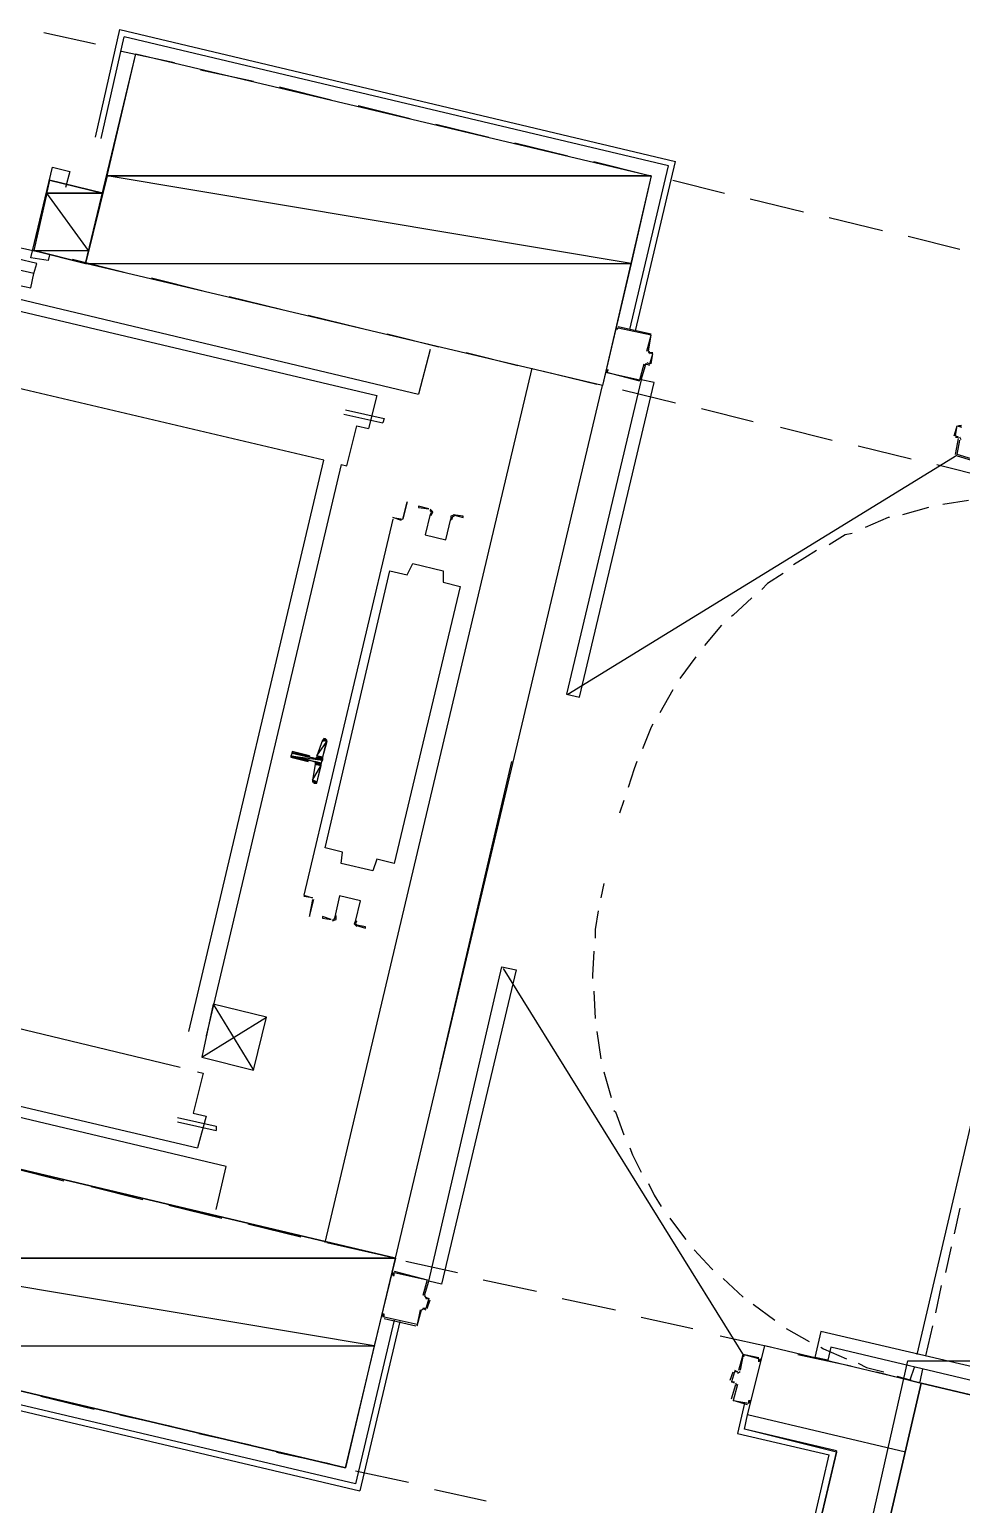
# Model space of a CAD drawing. Header units: feet. Extents: x -84 to 198, y -22 to 181.
# Drawn here: x 73.57 to 82.23, y 48.74 to 62.44 of the extents above; entities that cross this region are included whole.
import ezdxf

# ---------------------------------------------------------------- set-up
doc = ezdxf.new("R2010")
doc.units = ezdxf.units.FT
for name, color, linetype in [('A-AREA-COMUN', 252, 'CONTINUOUS'), ('A-LINEA', 7, 'CONTINUOUS'), ('A-LINEA-FINA', 9, 'CONTINUOUS'), ('A-MURO-CONCRETO', 8, 'CONTINUOUS')]:
    doc.layers.add(name, color=color, linetype=linetype)

msp = doc.modelspace()

# ---------------------------------------------------------------- linework, layer by layer
at = {"layer": 'A-AREA-COMUN'}
msp.add_lwpolyline([(58.368, 44.7644), (67.44, 42.5244), (67.648, 42.6844), (68.64, 42.6844), (74.272, 41.3156), (74.528, 42.3644), (74.848, 42.4356), (75.36, 44.64), (78.752, 43.84), (79.6, 43.9289), (80.56, 48.0533), (81.28, 48.0889), (81.728, 50.08), (82.88, 50.08)], dxfattribs=at)
at = {"layer": 'A-LINEA'}
for p, q in [((73.7067, 62.4178), (74.1867, 62.3111)), ((74.1867, 61.4444), (74.4133, 62.4444)), ((74.24, 61.4311), (74.4533, 62.3778)), ((74.4133, 62.4444), (79.5733, 61.2178)), ((79.5067, 61.1778), (74.4533, 62.3778)), ((74.4267, 62.2444), (74.92, 62.1378)), ((75.16, 62.0711), (75.6533, 61.9644)), ((75.8933, 61.9111), (76.3733, 61.7911)), ((76.6267, 61.7378), (77.1067, 61.6178)), ((77.3467, 61.5644), (77.84, 61.4444)), ((78.08, 61.3911), (78.5733, 61.2711)), ((73.64, 60.2711), (70.1067, 61.1111)), ((78.8133, 61.2178), (79.2933, 61.0978)), ((79.1467, 59.6578), (79.5067, 61.1778)), ((79.2, 59.6444), (79.5733, 61.2178)), ((73.6133, 60.1778), (70.08, 61.0044)), ((73.76, 61.0444), (73.6133, 60.3911)), ((79.5467, 61.0444), (80.0267, 60.9244)), ((69.28, 60.9378), (77.1867, 59.0578)), ((80.2667, 60.8711), (80.76, 60.7511)), ((69.8133, 60.6978), (76.8, 59.0444)), ((81, 60.6978), (81.4933, 60.5778)), ((73.24, 60.4711), (73.7333, 60.3644)), ((81.7333, 60.5244), (82.2133, 60.4044)), ((73.9733, 60.3111), (74.4533, 60.1911)), ((74.7067, 60.1378), (75.1867, 60.0178)), ((75.4267, 59.9644), (75.92, 59.8444)), ((76.16, 59.7911), (76.6533, 59.6711)), ((76.8933, 59.6178), (77.3733, 59.4978)), ((79.04, 59.6844), (79.3467, 59.6178)), ((79.04, 59.6711), (79.04, 59.6711)), ((77.2933, 59.4711), (77.1867, 59.0578)), ((79.3333, 59.4578), (79.3333, 59.4578)), ((77.6267, 59.4444), (78.1067, 59.3244)), ((79.3046, 59.3372), (79.2805, 59.3224)), ((79.3333, 59.3244), (79.2933, 59.3378)), ((79.32, 59.4444), (79.36, 59.4444)), ((79.3205, 59.4557), (79.3354, 59.4316)), ((79.3333, 59.3378), (79.3333, 59.3378)), ((76.32, 51.1778), (78.24, 59.2978)), ((78.3467, 59.2711), (78.84, 59.1511)), ((79.24, 59.1911), (79.24, 59.1911)), ((76.3067, 58.4444), (73.3067, 59.1511)), ((76.9733, 51.0311), (78.8933, 59.1378)), ((79.08, 59.0978), (79.5733, 58.9778)), ((76.8, 59.0444), (76.72, 58.7378)), ((79.8133, 58.9244), (80.2933, 58.8044)), ((76.4933, 58.8711), (76.8533, 58.7911)), ((82.2267, 58.7778), (82.2267, 58.7778)), ((80.5467, 58.7511), (81.0267, 58.6311)), ((82.1733, 58.6711), (82.1733, 58.6711)), ((82.1733, 58.6578), (82.2, 58.6578)), ((82.2267, 58.7644), (82.2, 58.7644)), ((82.2261, 58.6332), (82.2113, 58.6572)), ((81.2667, 58.5778), (81.76, 58.4578)), ((75.0533, 53.1378), (76.3067, 58.4444)), ((76.4667, 58.4044), (75.2133, 53.0978)), ((78.5709, 56.2715), (82.1859, 58.4922)), ((82, 58.4044), (82.48, 58.2844)), ((82.1867, 58.4978), (82.1867, 58.4978)), ((82.1867, 58.4844), (82.32, 58.4444)), ((81.92, 58.0044), (81.68, 57.9378)), ((82.2933, 58.0711), (82.0533, 58.0311)), ((76.9467, 57.8978), (76.9467, 57.8978)), ((80, 56.9111), (79.84, 56.7244)), ((79.76, 56.6178), (79.6133, 56.4178)), ((79.5467, 56.3111), (79.4267, 56.0978)), ((76.2933, 55.8444), (76.24, 55.6978)), ((76.3179, 55.8439), (76.2942, 55.8304)), ((76.1733, 55.6978), (76.1733, 55.6978)), ((76.2267, 55.6711), (76.1733, 55.6844)), ((76.1733, 55.6578), (76.2133, 55.6444)), ((76.1733, 55.6444), (76.1733, 55.6444)), ((76.1867, 55.6978), (76.1867, 55.6978)), ((77.3867, 52.7911), (78.0533, 55.6444)), ((76.2267, 55.6178), (76.2, 55.4711)), ((76.2136, 55.4677), (76.2287, 55.445)), ((79.0933, 55.2844), (79.0533, 55.1644)), ((76.2, 54.3778), (76.12, 54.3911)), ((78.9067, 54.5111), (78.88, 54.3778)), ((80.2126, 50.1189), (77.9758, 53.724)), ((75.4, 51.8844), (68.1467, 53.6044)), ((68.16, 53.6978), (75.1333, 52.0578)), ((74.9733, 52.8044), (71.9733, 53.5244)), ((78.8133, 53.5111), (78.8267, 53.2578)), ((82.5733, 53.3911), (81.8133, 50.1378)), ((75.1733, 52.8978), (75.7733, 53.2711)), ((78.84, 53.1378), (78.88, 52.8844)), ((75.1867, 52.7511), (75.0933, 52.3778)), ((75.1333, 52.7644), (75.1867, 52.7511)), ((78.9067, 52.7644), (78.9733, 52.5244)), ((74.9467, 52.3378), (75.3067, 52.2578)), ((74.9467, 52.2978), (75.3067, 52.2178)), ((75.3067, 52.2578), (75.3067, 52.2178)), ((73.4133, 51.8711), (73.8933, 51.7511)), ((75.3067, 51.4844), (75.4, 51.8844)), ((74.1467, 51.6978), (74.6267, 51.5778)), ((74.8667, 51.5244), (75.36, 51.4044)), ((82.2133, 51.4978), (82.16, 51.2578)), ((75.6, 51.3511), (76.0933, 51.2311)), ((76.3333, 51.1778), (76.8133, 51.0711)), ((82.1333, 51.1378), (82.08, 50.8978)), ((77.0667, 51.0044), (77.5467, 50.8978)), ((76.96, 50.8978), (76.96, 50.8978)), ((77.7867, 50.8311), (78.28, 50.7244)), ((80.0133, 50.8444), (80.2, 50.6711)), ((77.24, 50.6844), (77.28, 50.8178)), ((82.04, 50.7778), (81.9867, 50.5244)), ((77.2379, 50.5639), (77.2139, 50.549)), ((77.2267, 50.5644), (77.2533, 50.5511)), ((77.2405, 50.6824), (77.2554, 50.6583)), ((77.2533, 50.6844), (77.2533, 50.6844)), ((77.2533, 50.5644), (77.2533, 50.5644)), ((77.2667, 50.5644), (77.2933, 50.6444)), ((78.52, 50.6578), (79.0133, 50.5511)), ((80.2933, 50.6044), (80.4933, 50.4578)), ((76.96, 50.4578), (76.6, 48.9378)), ((76.96, 50.4578), (76.6, 48.9378)), ((76.96, 50.4578), (76.6, 48.9378)), ((76.96, 50.4578), (76.6, 48.9378)), ((77.0133, 50.4444), (76.64, 48.8711)), ((77.0133, 50.4444), (76.64, 48.8711)), ((77.0133, 50.4444), (76.64, 48.8711)), ((77.0133, 50.4444), (76.64, 48.8711)), ((76.8667, 50.4844), (76.8667, 50.4844)), ((76.8667, 50.4711), (77.16, 50.4044)), ((77.1733, 50.4044), (77.2133, 50.5511)), ((77.1733, 50.4178), (77.1733, 50.4178)), ((77.2267, 50.5511), (77.2267, 50.5511)), ((79.2533, 50.4844), (79.7333, 50.3778)), ((79.9867, 50.3111), (80.4667, 50.2044)), ((80.6, 50.3778), (80.8133, 50.2578)), ((80.92, 50.3511), (80.8667, 50.1111)), ((84.2267, 49.5778), (80.92, 50.3511)), ((81.96, 50.4044), (81.8933, 50.1244)), ((80.24, 49.5778), (80.4, 50.2178)), ((81.8533, 49.8711), (80.4, 50.2178)), ((81.0133, 50.2044), (80.9867, 50.0844)), ((84.1067, 49.4711), (81.0133, 50.2044)), ((71.5067, 50.0844), (76.64, 48.8711)), ((76.6, 48.9378), (71.56, 50.1244)), ((80.2133, 50.1378), (80.3467, 50.1111)), ((80.3467, 50.0978), (80.3467, 50.0978)), ((80.7067, 50.1378), (81.2, 50.0311)), ((80.9867, 50.0844), (80.8667, 50.1111)), ((81.7867, 50.0178), (81.7467, 49.8978)), ((80.08, 49.8978), (80.1067, 49.9778)), ((80.12, 49.9911), (80.1467, 49.9778)), ((80.12, 49.9778), (80.12, 49.9778)), ((80.1461, 49.8465), (80.1313, 49.8706)), ((80.1467, 49.9911), (80.1467, 49.9911)), ((80.1487, 49.965), (80.1728, 49.9798)), ((81.44, 49.9778), (81.8533, 49.8711)), ((81.6267, 49.9378), (81.76, 49.8978)), ((81.8667, 50.0044), (81.84, 49.8844)), ((73.68, 49.7511), (74.1733, 49.6311)), ((80.0933, 49.7244), (80.1333, 49.8578)), ((80.12, 49.8578), (80.12, 49.8578)), ((80.2133, 49.6844), (80.1467, 49.4044)), ((80.2133, 49.6844), (80.1467, 49.4044)), ((80.2133, 49.6844), (80.1467, 49.4044)), ((80.2133, 49.6844), (80.1467, 49.4044)), ((80.2533, 49.6844), (80.2533, 49.6844)), ((74.4133, 49.5778), (74.8933, 49.4711)), ((81.7067, 49.2311), (80.24, 49.5778)), ((75.1467, 49.4044), (75.6267, 49.2978)), ((80.1467, 49.4044), (81, 49.2044)), ((80.1467, 49.4044), (81, 49.2044)), ((80.1467, 49.4044), (81, 49.2044)), ((80.1467, 49.4044), (81, 49.2044)), ((75.8667, 49.2311), (76.36, 49.1244)), ((79.72, 43.7778), (81, 49.2044)), ((79.72, 43.7778), (81, 49.2044)), ((81.0667, 49.2444), (79.76, 43.7111)), ((81.0667, 49.2311), (79.76, 43.7111)), ((76.6, 49.0578), (77.0933, 48.9511)), ((77.3333, 48.8844), (77.8133, 48.7778))]:
    msp.add_line(p, q, dxfattribs=at)
for points in [[(79.3467, 61.0844), (78.8933, 59.1378), (74.0933, 60.2711), (74.56, 62.2178), (79.3467, 61.0844)], [(73.76, 60.3511), (73.7467, 60.2978), (73.5867, 60.3244), (73.7867, 61.1644), (73.9467, 61.1244), (73.9067, 60.9778)], [(73.6133, 60.3911), (74.0933, 60.2711), (74.2533, 60.9244), (73.76, 61.0444)], [(73.4667, 60.0711), (73.5867, 60.0444), (73.6133, 60.1778), (73.64, 60.2711)], [(79.3067, 59.4578), (79.3467, 59.6044), (79.04, 59.6711), (79.0267, 59.6578), (79.0267, 59.6844)], [(79.32, 59.4578), (79.3467, 59.6044), (79.3467, 59.6044)], [(81.4, 47.9244), (90.2133, 45.8444), (89.9867, 44.8711), (95.8267, 43.4844), (96.5067, 46.4044), (98.8933, 56.4578), (85.8933, 59.5378), (85.4267, 57.5911), (95.5067, 55.2044), (93.5867, 47.0978), (81.8533, 49.8711), (81.4, 47.9244)], [(79.24, 59.1778), (78.9333, 59.2578), (78.9333, 59.2578), (78.9333, 59.2844), (78.9467, 59.2844), (78.9333, 59.2578), (79.24, 59.1911), (79.28, 59.3378)], [(79.2533, 59.1911), (79.2933, 59.3244), (79.2933, 59.3244)], [(79.3067, 59.3511), (79.3333, 59.3378), (79.36, 59.4311), (79.32, 59.4444)], [(79.3467, 59.3378), (79.36, 59.4311), (79.36, 59.4311)], [(79.2533, 59.1911), (78.56, 56.2711), (78.68, 56.2444), (79.3733, 59.1644), (79.2533, 59.1911)], [(76.5067, 58.9111), (76.8667, 58.8311), (76.8533, 58.7911)], [(76.4667, 58.4044), (76.52, 58.3911), (76.6133, 58.7644), (76.72, 58.7378)], [(82.16, 58.6711), (82.1867, 58.7644), (82.1867, 58.7644)], [(82.2, 58.6578), (82.1733, 58.6711), (82.1867, 58.7644), (82.2267, 58.7511)], [(82.1733, 58.4978), (82.2, 58.6444), (82.2, 58.6444)], [(82.3333, 58.4578), (82.3467, 58.4844), (82.3333, 58.4844), (82.32, 58.4578), (82.1867, 58.4978), (82.2133, 58.6311)], [(77.0267, 57.8844), (76.9467, 57.9111), (77.04, 57.8978), (77.08, 58.0578), (77.04, 57.8978), (77.04, 57.8978)], [(77.28, 57.9911), (77.1867, 58.0178), (77.1867, 58.0044), (77.28, 57.9911)], [(77.2973, 57.9408), (77.3064, 57.9609), (77.2915, 57.9772)], [(77.3043, 57.9295), (77.3196, 57.963), (77.2947, 57.9901)], [(76.9467, 57.8978), (76.12, 54.4044), (76.2, 54.3778)], [(76.9467, 57.8978), (76.9467, 57.8978), (76.12, 54.4044), (76.12, 54.4044)], [(77.2931, 57.9435), (77.2476, 57.7509), (77.4402, 57.7053), (77.4858, 57.8979)], [(77.2931, 57.9435), (77.2476, 57.7509), (77.4402, 57.7053), (77.4858, 57.8979)], [(77.5207, 57.937), (77.4863, 57.9239), (77.4849, 57.8871)], [(77.5177, 57.924), (77.4971, 57.9161), (77.4962, 57.8941)], [(77.5067, 57.9378), (77.6, 57.9111), (77.6, 57.9244), (77.5067, 57.9378)], [(81.56, 57.9111), (81.5467, 57.9111), (81.3333, 57.8178)], [(81.2133, 57.7644), (81.1467, 57.7511), (81, 57.6578)], [(80.88, 57.6044), (80.7733, 57.5378), (80.6667, 57.4711)], [(77.5733, 57.2711), (76.96, 54.6978), (76.8, 54.7378), (76.76, 54.6311), (76.4667, 54.6978), (76.48, 54.8044), (76.32, 54.8444), (76.92, 57.4178), (77.08, 57.3778), (77.1333, 57.4844), (77.4133, 57.4178), (77.4133, 57.3111), (77.5733, 57.2711)], [(80.5733, 57.3911), (80.4267, 57.2978), (80.3733, 57.2444)], [(80.28, 57.1644), (80.1067, 57.0044), (80.0933, 56.9911)], [(79.36, 55.9911), (79.3467, 55.9644), (79.2667, 55.7644)], [(76.2267, 55.4444), (76.24, 55.4444), (76.3333, 55.8444), (76.32, 55.8578)], [(76.1733, 55.6978), (76.0133, 55.7378), (76, 55.6844), (76.16, 55.6444)], [(76.2395, 55.6198), (76.237, 55.635), (76.2246, 55.6439)], [(76.2287, 55.6716), (76.2438, 55.6741), (76.2528, 55.6865)], [(79.2133, 55.6444), (79.1867, 55.5778), (79.1333, 55.4044)], [(76.6003, 54.1587), (76.6458, 54.3513), (76.4531, 54.3969), (76.4075, 54.2043)], [(76.6003, 54.1587), (76.6458, 54.3513), (76.4531, 54.3969), (76.4075, 54.2043)], [(76.2, 54.3644), (76.2, 54.3644), (76.1733, 54.2178), (76.1733, 54.2044), (76.2133, 54.3644)], [(78.8533, 54.2578), (78.8267, 54.0844), (78.8267, 54.0044)], [(76.3733, 54.1778), (76.2933, 54.2044), (76.2933, 54.1911), (76.3733, 54.1778)], [(76.386, 54.1653), (76.4204, 54.1783), (76.4218, 54.2151)], [(76.3889, 54.1783), (76.4096, 54.1861), (76.4104, 54.2082)], [(76.6023, 54.1727), (76.5871, 54.1392), (76.612, 54.1121)], [(76.6, 54.1244), (76.6933, 54.0978), (76.6933, 54.1111), (76.6133, 54.1244)], [(76.6094, 54.1614), (76.6003, 54.1413), (76.6152, 54.125)], [(78.8133, 53.8844), (78.8, 53.6578), (78.8, 53.6311)], [(77.28, 50.8178), (77.96, 53.7378), (78.0933, 53.7111), (77.4, 50.7911), (77.28, 50.8178)], [(75.28, 53.3911), (75.6533, 52.7778), (75.7733, 53.2711), (75.28, 53.3911), (75.1733, 52.8978), (75.6533, 52.7778)], [(75.0933, 52.3778), (75.2133, 52.3511), (75.1333, 52.0578)], [(79, 52.4044), (79.0133, 52.3911), (79.0933, 52.1778)], [(76.9733, 51.0311), (72.1867, 52.1644), (71.72, 50.2178), (76.5067, 49.0844), (76.9733, 51.0311)], [(79.1467, 52.0578), (79.1733, 51.9911), (79.2533, 51.8311)], [(79.32, 51.7244), (79.3733, 51.6178), (79.44, 51.5111)], [(79.52, 51.4044), (79.6267, 51.2578), (79.6667, 51.2044)], [(79.7467, 51.1111), (79.9067, 50.9378), (79.92, 50.9244)], [(76.9467, 50.8978), (76.9467, 50.8711), (76.96, 50.8711), (76.96, 50.8978), (77.2667, 50.8311), (77.2267, 50.6844)], [(76.96, 50.9111), (77.2667, 50.8311), (77.2667, 50.8311)], [(77.2533, 50.6578), (77.28, 50.6578), (77.2533, 50.5644), (77.2267, 50.5644)], [(77.2533, 50.6711), (77.28, 50.6578), (77.28, 50.6578)], [(77.2, 50.5511), (77.1733, 50.4178), (76.8667, 50.4844), (76.8667, 50.5111), (76.8533, 50.5111), (76.8533, 50.4844)], [(80.92, 50.2044), (80.9467, 50.1911), (81.16, 50.0978)], [(80.16, 49.9911), (80.2, 50.1378), (80.2, 50.1378)], [(80.36, 50.0978), (80.3467, 50.0711), (80.3467, 50.0978), (80.2, 50.1378), (80.1733, 49.9911)], [(81.2667, 50.0578), (81.3467, 50.0178), (81.5067, 49.9778)], [(80.1467, 49.9778), (80.12, 49.9778), (80.0933, 49.8844), (80.12, 49.8844)], [(80.12, 49.8711), (80.0933, 49.8844), (80.0933, 49.8844)], [(80.1467, 49.8578), (80.1067, 49.7111), (80.2533, 49.6844), (80.2533, 49.7111), (80.2667, 49.7111), (80.2533, 49.6844)], [(80.24, 49.6711), (80.1067, 49.7111), (80.1067, 49.7111)], [(81.0667, 49.2311), (80.2133, 49.4444), (80.24, 49.5778)], [(81.0667, 49.2311), (80.2133, 49.4444), (80.24, 49.5778)], [(81.0667, 49.2444), (80.2133, 49.4444), (80.24, 49.5778)], [(81.0667, 49.2444), (80.2133, 49.4444), (80.24, 49.5778)]]:
    msp.add_lwpolyline(points, dxfattribs=at)
at = {"layer": 'A-LINEA-FINA'}
for p, q in [((76.3333, 55.8311), (76.2933, 55.8444)), ((76.3333, 55.8444), (76.2933, 55.8444)), ((76.3333, 55.8444), (76.3067, 55.8578)), ((76.16, 55.6578), (76, 55.6844)), ((76.1733, 55.6978), (76.0133, 55.7378)), ((76.1733, 55.6844), (76.0133, 55.7244)), ((76.1733, 55.6978), (76.0133, 55.7244)), ((76.28, 55.6311), (76.2267, 55.6444)), ((76.28, 55.6178), (76.2267, 55.6311)), ((76.2933, 55.6711), (76.24, 55.6844)), ((76.24, 55.4578), (76.2, 55.4711)), ((76.24, 55.4578), (76.2, 55.4578)), ((76.24, 55.4444), (76.2133, 55.4578)), ((76.24, 55.4444), (76.2133, 55.4578)), ((76.24, 55.4444), (76.2133, 55.4444)), ((76.24, 55.4444), (76.2133, 55.4444)), ((76.24, 55.4444), (76.2267, 55.4444))]:
    msp.add_line(p, q, dxfattribs=at)
for points in [[(76.24, 55.6978), (76.3333, 55.8311), (76.2933, 55.8444), (76.24, 55.6978)], [(76.2933, 55.6844), (76.24, 55.6978), (76.3333, 55.8311), (76.2933, 55.6844)], [(76.2933, 55.8444), (76.3333, 55.8311), (76.3333, 55.8311), (76.2933, 55.8444)], [(76.3333, 55.8311), (76.3333, 55.8311), (76.2933, 55.8444), (76.3333, 55.8311)], [(76.3333, 55.8311), (76.2933, 55.8444), (76.3333, 55.8311), (76.3333, 55.8311), (76.3333, 55.8311)], [(76.3333, 55.8444), (76.3333, 55.8444), (76.2933, 55.8444), (76.3333, 55.8444)], [(76.3333, 55.8444), (76.2933, 55.8444), (76.3333, 55.8311), (76.3333, 55.8444), (76.3333, 55.8444)], [(76.2933, 55.8444), (76.3333, 55.8444), (76.3067, 55.8444), (76.2933, 55.8444)], [(76.3333, 55.8444), (76.3067, 55.8444), (76.3067, 55.8578), (76.3333, 55.8444), (76.3333, 55.8444)], [(76.3333, 55.8444), (76.3333, 55.8444), (76.3067, 55.8578), (76.3333, 55.8444)], [(76.3067, 55.8578), (76.3333, 55.8444), (76.3333, 55.8444), (76.3067, 55.8578)], [(76.3333, 55.8444), (76.3333, 55.8444), (76.3067, 55.8578), (76.3333, 55.8444)], [(76.3333, 55.8444), (76.3067, 55.8578), (76.32, 55.8578), (76.3333, 55.8444), (76.3333, 55.8444)], [(76.3067, 55.8578), (76.3333, 55.8444), (76.3333, 55.8444), (76.3067, 55.8578), (76.3067, 55.8578)], [(76.3067, 55.8444), (76.3333, 55.8444), (76.3333, 55.8444), (76.3067, 55.8444)], [(76, 55.6978), (76.2933, 55.6578), (76.0133, 55.7244), (76, 55.6978), (76, 55.6978)], [(76, 55.6844), (76.16, 55.6578), (76, 55.6978), (76, 55.6844), (76, 55.6844)], [(76, 55.6978), (76.16, 55.6578), (76.16, 55.6578), (76, 55.6978)], [(76.16, 55.6578), (76.16, 55.6578), (76, 55.6978), (76.16, 55.6578), (76.16, 55.6578)], [(76, 55.6978), (76.16, 55.6578), (76.16, 55.6578), (76, 55.6978)], [(76.16, 55.6578), (76.16, 55.6578), (76, 55.6978), (76.16, 55.6578), (76.16, 55.6578)], [(76.1733, 55.6578), (76.1733, 55.6578), (76, 55.6978), (76.1733, 55.6578)], [(76.1733, 55.6578), (76, 55.6978), (76.16, 55.6578), (76.1733, 55.6578), (76.1733, 55.6578)], [(76, 55.6978), (76.1733, 55.6578), (76.1733, 55.6578), (76, 55.6978)], [(76.1733, 55.6578), (76.1733, 55.6578), (76, 55.6978), (76.1733, 55.6578), (76.1733, 55.6578)], [(76, 55.6978), (76.1733, 55.6578), (76.1733, 55.6578), (76, 55.6978)], [(76.1733, 55.6578), (76.1733, 55.6578), (76, 55.6978), (76.1733, 55.6578), (76.1733, 55.6578)], [(76, 55.6978), (76.1733, 55.6578), (76.1733, 55.6578), (76, 55.6978)], [(76.1733, 55.6578), (76.1733, 55.6578), (76, 55.6978), (76.1733, 55.6578), (76.1733, 55.6578)], [(76.28, 55.6311), (76, 55.6978), (76.2933, 55.6578), (76.28, 55.6311)], [(76, 55.6844), (76.16, 55.6444), (76.16, 55.6444), (76, 55.6844)], [(76.16, 55.6444), (76.16, 55.6444), (76, 55.6844), (76.16, 55.6444), (76.16, 55.6444)], [(76.16, 55.6578), (76.16, 55.6578), (76, 55.6844), (76.16, 55.6578)], [(76.16, 55.6578), (76, 55.6844), (76.16, 55.6444), (76.16, 55.6578), (76.16, 55.6578)], [(76.0133, 55.7244), (76.1733, 55.6978), (76.0133, 55.7378), (76.0133, 55.7244)], [(76.0133, 55.7378), (76.1733, 55.6978), (76.1733, 55.6978), (76.0133, 55.7378), (76.0133, 55.7378)], [(76.0133, 55.7378), (76.1733, 55.6978), (76.1733, 55.6978), (76.0133, 55.7378)], [(76.1733, 55.6978), (76.1733, 55.6978), (76.0133, 55.7378), (76.1733, 55.6978), (76.1733, 55.6978)], [(76.0133, 55.7378), (76.1733, 55.6978), (76.1733, 55.6978), (76.0133, 55.7378)], [(76.1733, 55.6978), (76.1733, 55.6978), (76.0133, 55.7378), (76.1733, 55.6978), (76.1733, 55.6978)], [(76.0133, 55.7244), (76.1733, 55.6844), (76.1733, 55.6844), (76.0133, 55.7244)], [(76.1733, 55.6844), (76.1733, 55.6844), (76.0133, 55.7244), (76.1733, 55.6844), (76.1733, 55.6844)], [(76.0133, 55.7244), (76.1733, 55.6844), (76.1733, 55.6844), (76.0133, 55.7244)], [(76.1733, 55.6844), (76.1733, 55.6844), (76.0133, 55.7244), (76.1733, 55.6844), (76.1733, 55.6844)], [(76.0133, 55.7244), (76.1733, 55.6844), (76.1733, 55.6844), (76.0133, 55.7244)], [(76.1733, 55.6844), (76.1733, 55.6844), (76.0133, 55.7244), (76.1733, 55.6844)], [(76.0133, 55.7244), (76.1733, 55.6844), (76.1733, 55.6844), (76.0133, 55.7244), (76.0133, 55.7244)], [(76.1733, 55.6978), (76.1733, 55.6978), (76.0133, 55.7244), (76.1733, 55.6978)], [(76.1733, 55.6978), (76.0133, 55.7244), (76.1733, 55.6844), (76.1733, 55.6978), (76.1733, 55.6978)], [(76.2267, 55.6444), (76.28, 55.6311), (76.2133, 55.6444), (76.2267, 55.6444), (76.2267, 55.6444)], [(76.2133, 55.6444), (76.28, 55.6311), (76.28, 55.6311), (76.2133, 55.6444)], [(76.28, 55.6311), (76.28, 55.6311), (76.2133, 55.6444), (76.28, 55.6311), (76.28, 55.6311)], [(76.2267, 55.6711), (76.2933, 55.6711), (76.24, 55.6844), (76.2267, 55.6711), (76.2267, 55.6711)], [(76.2267, 55.6711), (76.2933, 55.6578), (76.2933, 55.6578), (76.2267, 55.6711)], [(76.2933, 55.6578), (76.2933, 55.6578), (76.2267, 55.6711), (76.2933, 55.6578), (76.2933, 55.6578)], [(76.2267, 55.6711), (76.2933, 55.6578), (76.2933, 55.6578), (76.2267, 55.6711)], [(76.2933, 55.6578), (76.2933, 55.6578), (76.2267, 55.6711), (76.2933, 55.6578), (76.2933, 55.6578)], [(76.2267, 55.6711), (76.2933, 55.6578), (76.2933, 55.6578), (76.2267, 55.6711)], [(76.2933, 55.6578), (76.2933, 55.6578), (76.2267, 55.6711), (76.2933, 55.6578), (76.2933, 55.6578)], [(76.2933, 55.6578), (76.2267, 55.6711), (76.2933, 55.6711), (76.2933, 55.6578)], [(76.2267, 55.6311), (76.28, 55.6311), (76.2267, 55.6444), (76.2267, 55.6311), (76.2267, 55.6311)], [(76.2267, 55.6444), (76.28, 55.6311), (76.28, 55.6311), (76.2267, 55.6444)], [(76.28, 55.6311), (76.28, 55.6311), (76.2267, 55.6444), (76.28, 55.6311), (76.28, 55.6311)], [(76.2267, 55.6444), (76.28, 55.6311), (76.28, 55.6311), (76.2267, 55.6444)], [(76.28, 55.6311), (76.28, 55.6311), (76.2267, 55.6444), (76.28, 55.6311), (76.28, 55.6311)], [(76.2267, 55.6178), (76.28, 55.6178), (76.2267, 55.6311), (76.2267, 55.6178)], [(76.2267, 55.6311), (76.28, 55.6178), (76.28, 55.6178), (76.2267, 55.6311)], [(76.28, 55.6178), (76.28, 55.6178), (76.2267, 55.6311), (76.28, 55.6178)], [(76.28, 55.6178), (76.2267, 55.6311), (76.28, 55.6178), (76.28, 55.6178), (76.28, 55.6178)], [(76.2267, 55.6311), (76.28, 55.6178), (76.28, 55.6178), (76.2267, 55.6311)], [(76.28, 55.6178), (76.28, 55.6178), (76.2267, 55.6311), (76.28, 55.6178), (76.28, 55.6178)], [(76.28, 55.6178), (76.2267, 55.6311), (76.28, 55.6311), (76.28, 55.6178)], [(76.24, 55.6844), (76.2933, 55.6844), (76.24, 55.6978), (76.24, 55.6844), (76.24, 55.6844)], [(76.24, 55.6844), (76.2933, 55.6711), (76.2933, 55.6711), (76.24, 55.6844)], [(76.2933, 55.6711), (76.2933, 55.6711), (76.24, 55.6844), (76.2933, 55.6711), (76.2933, 55.6711)], [(76.24, 55.6844), (76.2933, 55.6711), (76.2933, 55.6711), (76.24, 55.6844)], [(76.2933, 55.6711), (76.2933, 55.6711), (76.24, 55.6844), (76.2933, 55.6711), (76.2933, 55.6711)], [(76.24, 55.6844), (76.2933, 55.6711), (76.2933, 55.6711), (76.24, 55.6844)], [(76.2933, 55.6711), (76.2933, 55.6711), (76.24, 55.6844), (76.2933, 55.6711)], [(76.24, 55.6844), (76.2933, 55.6711), (76.2933, 55.6711), (76.24, 55.6844), (76.24, 55.6844)], [(76.2933, 55.6711), (76.24, 55.6844), (76.2933, 55.6844), (76.2933, 55.6711)], [(76.2, 55.4711), (76.28, 55.6044), (76.2267, 55.6178), (76.2, 55.4711), (76.2, 55.4711)], [(76.24, 55.4578), (76.2, 55.4711), (76.28, 55.6044), (76.24, 55.4578)], [(76.28, 55.6044), (76.2267, 55.6178), (76.28, 55.6178), (76.28, 55.6044)], [(76.2, 55.4578), (76.24, 55.4578), (76.2, 55.4711), (76.2, 55.4578)], [(76.2, 55.4711), (76.24, 55.4578), (76.24, 55.4578), (76.2, 55.4711), (76.2, 55.4711)], [(76.2133, 55.4578), (76.24, 55.4444), (76.2, 55.4578), (76.2133, 55.4578), (76.2133, 55.4578)], [(76.24, 55.4578), (76.24, 55.4578), (76.2, 55.4578), (76.24, 55.4578)], [(76.24, 55.4578), (76.2, 55.4578), (76.24, 55.4444), (76.24, 55.4578), (76.24, 55.4578)], [(76.2133, 55.4444), (76.24, 55.4444), (76.2133, 55.4578), (76.2133, 55.4444)], [(76.2133, 55.4578), (76.24, 55.4444), (76.24, 55.4444), (76.2133, 55.4578), (76.2133, 55.4578)], [(76.2267, 55.4444), (76.24, 55.4444), (76.2133, 55.4444), (76.2267, 55.4444)], [(76.2133, 55.4444), (76.24, 55.4444), (76.24, 55.4444), (76.2133, 55.4444), (76.2133, 55.4444)]]:
    msp.add_lwpolyline(points, dxfattribs=at)
at = {"layer": 'A-MURO-CONCRETO'}
for points in [[(74.56, 62.2178), (79.3467, 61.0844), (74.2933, 61.0844), (74.56, 62.2178), (74.56, 62.2178)], [(73.76, 61.0444), (74.2533, 60.9244), (73.7333, 60.9244), (73.76, 61.0444), (73.76, 61.0444)], [(74.2933, 61.0844), (74.0933, 60.2711), (79.16, 60.2711), (74.2933, 61.0844)], [(74.2933, 61.0844), (79.3467, 61.0844), (79.16, 60.2711), (74.2933, 61.0844), (74.2933, 61.0844)], [(73.7333, 60.9244), (73.6133, 60.3911), (74.12, 60.3911), (73.7333, 60.9244)], [(73.7333, 60.9244), (74.2533, 60.9244), (74.12, 60.3911), (73.7333, 60.9244), (73.7333, 60.9244)], [(73.6133, 60.3911), (74.12, 60.3911), (74.0933, 60.2711), (73.6133, 60.3911), (73.6133, 60.3911)], [(74.0933, 60.2711), (79.16, 60.2711), (78.8933, 59.1378), (74.0933, 60.2711), (74.0933, 60.2711)], [(72.1867, 52.1644), (76.9733, 51.0311), (71.9067, 51.0311), (72.1867, 52.1644), (72.1867, 52.1644)], [(71.9067, 51.0311), (71.72, 50.2178), (76.7733, 50.2178), (71.9067, 51.0311)], [(71.9067, 51.0311), (76.9733, 51.0311), (76.7733, 50.2178), (71.9067, 51.0311), (71.9067, 51.0311)], [(71.72, 50.2178), (76.7733, 50.2178), (76.5067, 49.0844), (71.72, 50.2178), (71.72, 50.2178)], [(81.8533, 49.8711), (90.08, 47.9244), (81.4, 47.9244), (81.8533, 49.8711), (81.8533, 49.8711)]]:
    msp.add_lwpolyline(points, dxfattribs=at)

doc.saveas('drawing.dxf')
